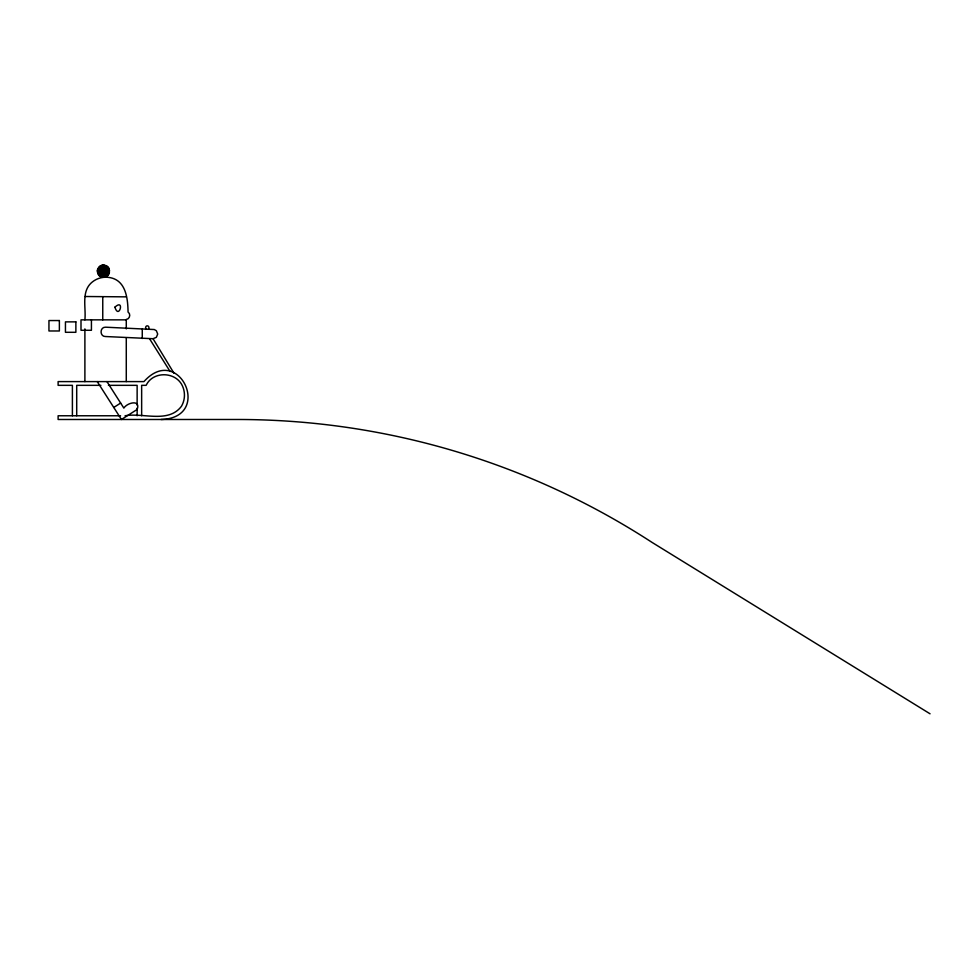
<?xml version="1.0" encoding="UTF-8"?>
<svg xmlns="http://www.w3.org/2000/svg" width="979" height="979" viewBox="0 0 979 979"><rect width="100%" height="100%" fill="white"/><g stroke="black" fill="none" stroke-linecap="round" stroke-linejoin="round"><path stroke-width="1.47" d="M84.892 319.852C86.213 307.357 80.829 291.155 92.32 281.976C97.374 277.901 104.153 276.311 110.505 277.706C126.193 280.973 127.808 299.06 128.065 312.044C131.027 314.002 129.803 319.081 126.279 319.472L126.279 328.895M105.255 276.984C117.419 259.3 85.32 265.798 102.697 277.277C94.792 276.629 96.578 263.767 104.361 265.223C111.802 265.97 110.639 278.256 103.04 277.241C87.155 262.8 119.879 261.797 105.597 276.947M104.753 277.045L105.793 270.987L104.618 266.777L102.771 265.199L101.326 267.169L101.155 271.526L103.554 277.179M113.76 407.46L120.65 403.067M153.042 338.71L156.346 337.339L157.705 334.035L156.346 330.731L154.254 329.531L105.585 327.194C99.589 326.962 99.589 336.752 105.585 336.531L153.042 338.71L173.993 373.256M101.216 265.59L104.361 265.223M99.834 266.361L105.891 265.652M98.683 267.475L107.262 266.472M97.863 268.833L108.363 267.622M97.435 270.375L109.146 269.005M97.41 271.966L109.526 270.559M97.802 273.508L109.501 272.15M98.573 274.903L109.073 273.679M99.687 276.041L108.253 275.05M101.045 276.861L107.115 276.151M161.033 419.489C213.814 417.935 178.851 342.479 143.95 381.602L58.116 381.602L58.116 385.334L72.397 385.334L72.397 415.769M126.279 319.852L81 319.852L81 330.278L91.426 330.278L91.426 319.852M100.886 385.334L76.705 385.334L76.705 415.769M108.436 385.334L137.133 385.334L137.133 405.11M120.576 415.769L58.116 415.769L58.116 419.489L237.591 419.489A760.23 760.23 0 0 1 651.99 542.366L930.05 713.801M125.055 415.769C143.093 412.514 168.425 423.687 181.507 406.199C185.447 399.31 185.435 390.89 181.445 384.025C173.724 371.31 152.516 371.616 146.152 385.334L141.649 385.334L141.649 415.769M85.112 296.502L126.279 296.857M106.944 381.602L123.856 408.096C127.221 402.565 140.903 399.261 137.133 409.467L121.445 419.489L97.251 381.602M149.542 338.71L170.052 371.42M102.771 265.199L104.153 277.118M148.527 329.372C150.717 324.624 143.852 324.624 146.042 329.372M142.261 329.164L142.261 338.501M137.133 408.157L137.133 415.769M126.279 337.926L126.279 381.602M102.758 296.637L102.758 319.852M84.892 328.895L84.892 381.602M114.898 307.186C119.034 320.366 125.067 297.836 114.898 307.186M59.376 320.549L48.95 320.549L48.95 330.975L59.376 330.975L59.376 320.549M75.872 321.871L65.446 321.871L65.446 332.297L75.872 332.297L75.872 321.871"/></g></svg>
